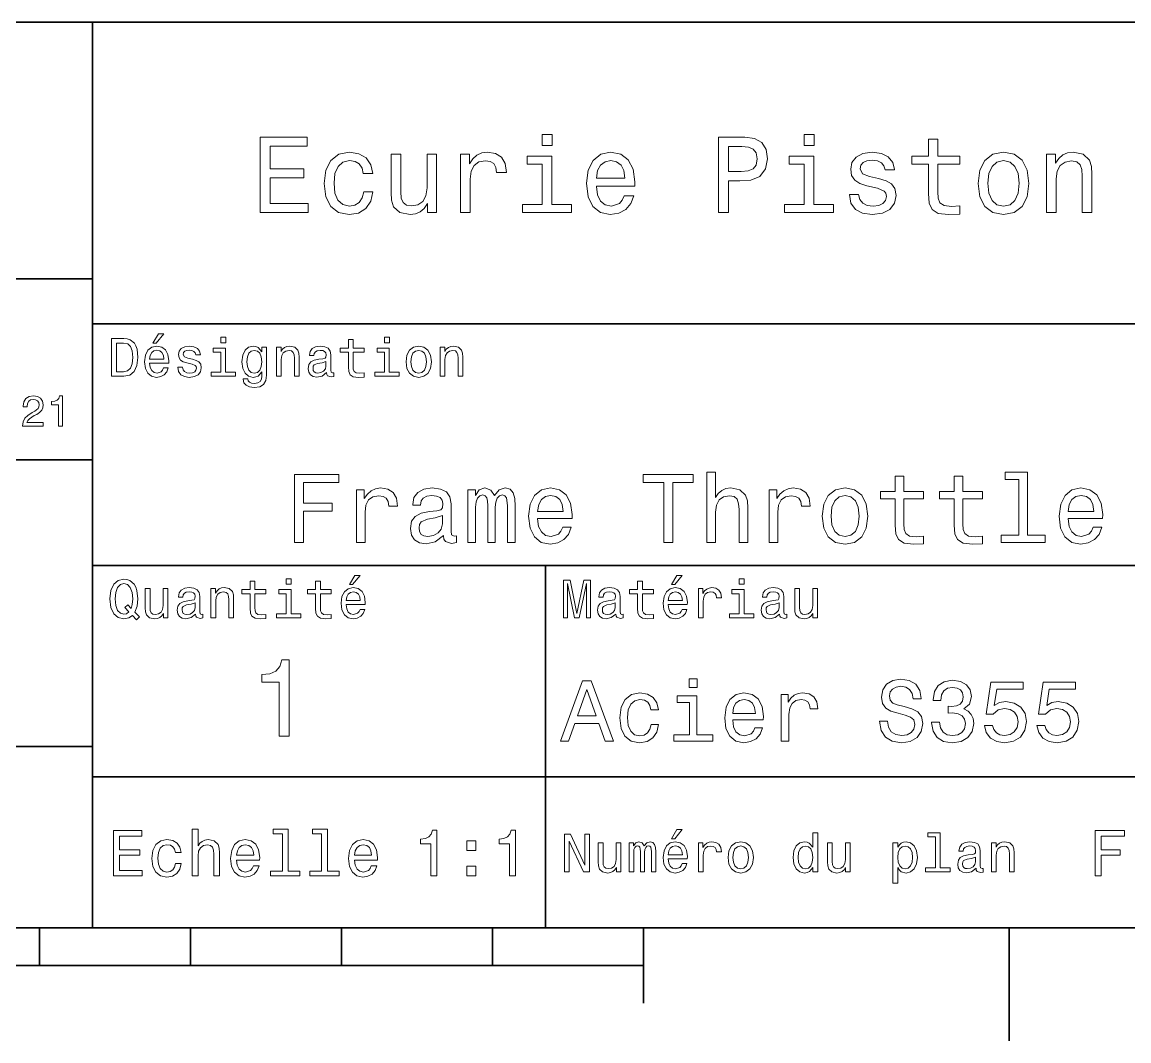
# Model space of a CAD drawing. Extents: x 0 to 297, y 0 to 210.
# Drawn here: x 157.3 to 230.6, y 2.5 to 70 of the extents above; entities that cross this region are included whole.
import ezdxf

# ---------------------------------------------------------------- set-up
doc = ezdxf.new("R2010")
doc.units = 0

msp = doc.modelspace()

# ---------------------------------------------------------------- linework, layer by layer
at = {"color": 7, "lineweight": 35}
for p, q in [((97, 70), (287, 70)), ((162, 10), (162, 70)), ((97, 53), (162, 53)), ((162, 50), (287, 50)), ((97, 41), (162, 41)), ((162, 34), (287, 34)), ((97, 22), (162, 22)), ((162, 20), (287, 20)), ((10, 10), (287, 10)), ((97, 10), (287, 10)), ((98.5, 7.5), (198.5, 7.5))]:
    msp.add_line(p, q, dxfattribs=at)
at = {"color": 7, "lineweight": 35, "ltscale": 0.35}
msp.add_line((192, 20), (192, 34), dxfattribs=at)
at = {"color": 7, "lineweight": 35, "ltscale": 0.25}
msp.add_line((192, 10), (192, 20), dxfattribs=at)
at = {"color": 7, "lineweight": 35, "ltscale": 0.0625}
for p, q in [((158.5, 10), (158.5, 7.5)), ((168.5, 10), (168.5, 7.5)), ((178.5, 10), (178.5, 7.5)), ((188.5, 10), (188.5, 7.5))]:
    msp.add_line(p, q, dxfattribs=at)
at = {"color": 7, "lineweight": 35, "ltscale": 0.125}
msp.add_line((198.5, 10), (198.5, 5), dxfattribs=at)
at = {"color": 7, "lineweight": 35, "ltscale": 0.1875}
msp.add_line((222.699997, 10), (222.699997, 2.5), dxfattribs=at)
at = {"color": 7, "lineweight": 13}
for points in [[(173.109512, 57.381123), (176.279541, 57.381123), (176.279541, 57.986309), (173.772339, 57.986309), (173.772339, 59.679394), (176.005768, 59.679394), (176.005768, 60.277374), (173.772339, 60.277374), (173.772339, 61.775936), (176.221893, 61.775936), (176.221893, 62.381123), (173.109512, 62.381123)], [(192.439484, 62.554031), (191.769455, 62.554031), (191.769455, 61.833572), (192.439484, 61.833572)], [(203.462524, 57.381123), (204.125351, 57.381123), (204.125351, 59.492073), (204.860229, 59.492073), (205.602295, 59.528095), (206.193085, 59.780258), (206.574921, 60.270172), (206.704605, 60.940201), (206.603745, 61.559795), (206.315552, 62.013687), (205.840057, 62.287464), (205.191635, 62.381123), (203.462524, 62.381123)], [(209.788177, 62.554031), (209.118149, 62.554031), (209.118149, 61.833572), (209.788177, 61.833572)], [(205.01152, 61.76873), (205.443802, 61.725502), (205.760803, 61.588615), (205.94812, 61.336452), (206.01297, 60.940201), (205.940918, 60.522331), (205.746399, 60.270172), (205.414978, 60.140488), (204.96109, 60.104465), (204.125351, 60.104465), (204.125351, 61.76873)], [(217.353027, 60.579971), (217.353027, 58.64193), (217.396255, 58.015129), (217.597992, 57.582851), (218.001434, 57.330688), (218.685883, 57.244236), (219.43515, 57.280258), (219.43515, 57.827808), (218.887604, 57.78458), (218.390488, 57.842216), (218.123917, 58.022331), (218.008652, 58.324928), (217.98703, 58.75), (217.98703, 60.579971), (219.43515, 60.579971), (219.43515, 61.120316), (217.98703, 61.120316), (217.98703, 62.251438), (217.353027, 62.251438), (217.353027, 61.120316), (216.257935, 61.120316), (216.257935, 60.579971)], [(179.932281, 59.967579), (180.559082, 59.967579), (180.429398, 60.543945), (180.119598, 60.997837), (179.636887, 61.278816), (179.010086, 61.386887), (178.318436, 61.242794), (177.792511, 60.839336), (177.46109, 60.183716), (177.345825, 59.304752), (177.453888, 58.432995), (177.778091, 57.78458), (178.289627, 57.381123), (178.988464, 57.244236), (179.608063, 57.352303), (180.090775, 57.6549), (180.42218, 58.130402), (180.566284, 58.764408), (179.96109, 58.764408), (179.853027, 58.36095), (179.651291, 58.058357), (179.363113, 57.871037), (179.010086, 57.8134), (178.570602, 57.907059), (178.253601, 58.195244), (178.059082, 58.663544), (177.994232, 59.326366), (178.059082, 59.974781), (178.260803, 60.443081), (178.585007, 60.731266), (179.010086, 60.83213), (179.38472, 60.767288), (179.66571, 60.601585), (179.853027, 60.327808)], [(184.788177, 61.25), (184.154175, 61.25), (184.154175, 59.016571), (184.082123, 58.497837), (183.873199, 58.123196), (183.548996, 57.892651), (183.123917, 57.820602), (182.785294, 57.878242), (182.569168, 58.051151), (182.446686, 58.346542), (182.417862, 58.764408), (182.417862, 61.25), (181.783859, 61.25), (181.783859, 58.706772), (181.805481, 58.195244), (181.942368, 57.770172), (182.360229, 57.381123), (183.030258, 57.244236), (183.390488, 57.294666), (183.700287, 57.424351), (183.966858, 57.647694), (184.182999, 57.971901), (184.182999, 57.381123), (184.788177, 57.381123)], [(186.380402, 57.381123), (187.014404, 57.381123), (187.014404, 59.592937), (187.079254, 60.12608), (187.273773, 60.507923), (187.590775, 60.738472), (188.015854, 60.817722), (188.332855, 60.767288), (188.570602, 60.623199), (188.714691, 60.378242), (188.765121, 60.046829), (189.406342, 60.046829), (189.319885, 60.630402), (189.082123, 61.048271), (188.685883, 61.30043), (188.145538, 61.386887), (187.778091, 61.32925), (187.46109, 61.185158), (187.180115, 60.940201), (186.956772, 60.608788), (186.956772, 61.25), (186.380402, 61.25)], [(192.417862, 57.914265), (192.417862, 61.120316), (190.789627, 61.120316), (190.789627, 60.579971), (191.783859, 60.579971), (191.783859, 57.914265), (190.48703, 57.914265), (190.48703, 57.381123), (193.729111, 57.381123), (193.729111, 57.914265)], [(195.37175, 59.131844), (197.907776, 59.131844), (197.914978, 59.427231), (197.799713, 60.255764), (197.482712, 60.875359), (196.978378, 61.25), (196.30835, 61.386887), (195.65274, 61.242794), (195.148407, 60.839336), (194.824203, 60.183716), (194.708923, 59.319164), (194.817001, 58.432995), (195.141205, 57.78458), (195.638321, 57.381123), (196.286743, 57.244236), (196.848694, 57.337894), (197.309799, 57.582851), (197.648407, 57.971901), (197.842941, 58.490631), (197.216141, 58.490631), (197.086456, 58.20245), (196.899139, 57.986309), (196.365997, 57.8134), (195.955322, 57.892651), (195.645538, 58.14481), (195.443802, 58.555473), (195.37175, 59.110229)], [(195.37175, 59.664986), (195.451004, 60.162102), (195.645538, 60.529537), (195.940918, 60.75288), (196.329971, 60.83213), (196.711807, 60.75288), (197.007202, 60.529537), (197.187317, 60.162102), (197.252167, 59.664986)], [(209.766571, 57.914265), (209.766571, 61.120316), (208.138321, 61.120316), (208.138321, 60.579971), (209.132568, 60.579971), (209.132568, 57.914265), (207.835724, 57.914265), (207.835724, 57.381123), (211.077805, 57.381123), (211.077805, 57.914265)], [(214.060516, 59.636166), (213.44812, 59.780258), (212.994232, 59.945965), (212.842941, 60.28458), (212.886169, 60.522331), (213.03746, 60.695244), (213.282425, 60.803314), (213.635437, 60.846542), (213.97406, 60.803314), (214.240631, 60.67363), (214.413544, 60.479107), (214.485596, 60.219738), (215.105194, 60.219738), (215.105194, 60.23415), (214.997116, 60.70245), (214.701721, 61.069885), (214.240631, 61.30043), (213.635437, 61.386887), (213.023056, 61.30043), (212.57637, 61.062679), (212.29538, 60.709652), (212.208939, 60.262966), (212.273773, 59.830688), (212.475494, 59.528095), (212.806915, 59.311958), (213.289627, 59.16066), (213.995682, 58.987751), (214.427948, 58.807636), (214.543228, 58.663544), (214.586456, 58.447407), (214.521606, 58.180836), (214.348694, 57.979107), (214.067719, 57.849422), (213.693085, 57.806194), (213.296829, 57.849422), (213.008636, 58.000721), (212.814117, 58.245674), (212.734863, 58.584293), (212.122482, 58.584293), (212.223343, 58.007923), (212.518738, 57.590057), (212.98703, 57.337894), (213.635437, 57.244236), (214.312683, 57.337894), (214.809799, 57.590057), (215.112396, 57.993515), (215.220459, 58.519451), (215.141205, 58.973343), (214.917862, 59.283138), (214.55043, 59.484871)], [(220.65274, 59.311958), (220.768005, 58.432995), (221.099426, 57.78458), (221.625366, 57.381123), (222.331421, 57.244236), (223.030258, 57.381123), (223.556198, 57.777374), (223.887604, 58.425793), (224.010086, 59.311958), (223.887604, 60.190922), (223.556198, 60.846542), (223.030258, 61.242794), (222.331421, 61.386887), (221.625366, 61.242794), (221.099426, 60.839336), (220.768005, 60.190922)], [(225.177246, 57.381123), (225.811249, 57.381123), (225.811249, 59.614552), (225.876083, 60.12608), (226.085022, 60.500717), (226.409225, 60.731266), (226.841507, 60.817722), (227.187317, 60.745674), (227.403458, 60.551151), (227.511536, 60.226944), (227.547546, 59.794666), (227.547546, 57.381123), (228.181564, 57.381123), (228.181564, 59.924351), (228.15274, 60.435879), (228.023056, 60.86095), (227.597992, 61.25), (226.935165, 61.386887), (226.567719, 61.336452), (226.257935, 61.199566), (225.991364, 60.969017), (225.782425, 60.659222), (225.782425, 61.25), (225.177246, 61.25)], [(221.301147, 59.319164), (221.365997, 59.967579), (221.567719, 60.435879), (221.891937, 60.72406), (222.331421, 60.824928), (222.763687, 60.72406), (223.087891, 60.443081), (223.289627, 59.967579), (223.361679, 59.319164), (223.289627, 58.663544), (223.087891, 58.188038), (222.763687, 57.899853), (222.331421, 57.806194), (221.891937, 57.899853), (221.567719, 58.188038), (221.365997, 58.663544)], [(166.004318, 48.728386), (166.216858, 48.728386), (166.717575, 49.340778), (166.364548, 49.340778)], [(170.824203, 49.117435), (170.489197, 49.117435), (170.489197, 48.757202), (170.824203, 48.757202)], [(181.667145, 49.117435), (181.332138, 49.117435), (181.332138, 48.757202), (181.667145, 48.757202)], [(164.080688, 49.030979), (163.248566, 49.030979), (163.248566, 46.530979), (164.080688, 46.530979), (164.473343, 46.610229), (164.765137, 46.851585), (164.945251, 47.244236), (165.010086, 47.780979), (164.952454, 48.328529), (164.880402, 48.544666), (164.779541, 48.717579), (164.487747, 48.951729), (164.296829, 49.009365)], [(164.055481, 48.731987), (164.329254, 48.677952), (164.516571, 48.512245), (164.628235, 48.216858), (164.664261, 47.780979), (164.624634, 47.359509), (164.51297, 47.064121), (164.322052, 46.887608), (164.055481, 46.829971), (163.583572, 46.829971), (163.583572, 48.731987)], [(165.784576, 47.406338), (167.052597, 47.406338), (167.056198, 47.554035), (166.998566, 47.9683), (166.840057, 48.278099), (166.587891, 48.465416), (166.252884, 48.533859), (165.925079, 48.461815), (165.672913, 48.260086), (165.510803, 47.932278), (165.453171, 47.5), (165.507202, 47.056915), (165.669312, 46.732708), (165.917862, 46.530979), (166.242081, 46.462536), (166.523056, 46.509365), (166.753601, 46.631844), (166.922913, 46.826366), (167.020172, 47.085735), (166.706772, 47.085735), (166.641937, 46.941643), (166.548264, 46.833572), (166.281708, 46.747116), (166.07637, 46.786743), (165.921463, 46.912823), (165.820602, 47.118156), (165.784576, 47.395531)], [(168.623199, 47.658501), (168.317001, 47.730545), (168.090057, 47.8134), (168.014404, 47.982708), (168.036026, 48.101585), (168.111664, 48.188038), (168.234146, 48.242073), (168.41066, 48.263687), (168.579971, 48.242073), (168.713257, 48.177231), (168.799713, 48.079971), (168.835739, 47.950287), (169.145538, 47.950287), (169.145538, 47.957493), (169.091492, 48.191643), (168.943802, 48.375359), (168.713257, 48.490635), (168.41066, 48.533859), (168.104462, 48.490635), (167.881119, 48.371758), (167.740631, 48.195244), (167.697403, 47.971901), (167.729828, 47.755764), (167.830688, 47.604465), (167.996399, 47.496399), (168.237747, 47.42075), (168.590775, 47.334293), (168.806915, 47.244236), (168.864548, 47.172188), (168.886169, 47.064121), (168.853745, 46.930836), (168.767288, 46.829971), (168.626801, 46.765129), (168.439484, 46.743515), (168.241348, 46.765129), (168.09726, 46.840778), (168, 46.963257), (167.960373, 47.132565), (167.654175, 47.132565), (167.704605, 46.844379), (167.85231, 46.635445), (168.086456, 46.509365), (168.41066, 46.462536), (168.749283, 46.509365), (168.997833, 46.635445), (169.149139, 46.837173), (169.203171, 47.100143), (169.163544, 47.327087), (169.05188, 47.481987), (168.868149, 47.582851)], [(170.8134, 46.79755), (170.8134, 48.400574), (169.999283, 48.400574), (169.999283, 48.130402), (170.496399, 48.130402), (170.496399, 46.79755), (169.847977, 46.79755), (169.847977, 46.530979), (171.469025, 46.530979), (171.469025, 46.79755)], [(173.518738, 46.617435), (173.518738, 48.465416), (173.216141, 48.465416), (173.216141, 48.152016), (172.967575, 48.4366), (172.816284, 48.508644), (172.646973, 48.533859), (172.340775, 48.461815), (172.103027, 48.260086), (171.94812, 47.935879), (171.894089, 47.5), (171.94812, 47.060516), (172.103027, 46.736309), (172.340775, 46.530979), (172.646973, 46.462536), (172.819885, 46.487751), (172.963974, 46.552593), (173.216141, 46.826366), (173.216141, 46.552593), (173.187317, 46.336456), (173.108063, 46.181557), (172.956772, 46.091499), (172.729828, 46.059078), (172.531708, 46.080692), (172.391205, 46.134727), (172.30835, 46.228386), (172.283142, 46.354465), (171.976944, 46.354465), (171.976944, 46.340057), (172.023773, 46.109509), (172.167862, 45.9366), (172.398407, 45.824928), (172.711823, 45.785301), (173.086456, 45.839336), (173.335022, 45.990635), (173.47551, 46.253601)], [(174.181549, 46.530979), (174.498566, 46.530979), (174.498566, 47.647694), (174.530975, 47.903458), (174.635452, 48.090778), (174.797546, 48.206051), (175.013687, 48.249279), (175.1866, 48.213257), (175.294662, 48.115993), (175.348709, 47.953888), (175.366714, 47.737751), (175.366714, 46.530979), (175.683716, 46.530979), (175.683716, 47.802593), (175.669312, 48.058357), (175.604462, 48.270893), (175.391937, 48.465416), (175.060516, 48.533859), (174.876801, 48.508644), (174.721909, 48.440201), (174.588623, 48.324928), (174.484146, 48.170029), (174.484146, 48.465416), (174.181549, 48.465416)], [(177.499283, 46.783142), (177.499283, 46.772335), (177.517288, 46.649857), (177.57132, 46.5634), (177.798264, 46.494957), (177.974777, 46.523773), (177.974777, 46.76873), (177.899139, 46.757923), (177.798264, 46.804756), (177.780258, 46.948845), (177.780258, 47.950287), (177.73703, 48.206051), (177.610947, 48.386166), (177.391205, 48.494236), (177.081406, 48.533859), (176.778824, 48.490635), (176.555481, 48.368156), (176.414978, 48.177231), (176.368149, 47.925072), (176.368149, 47.903458), (176.65274, 47.903458), (176.677948, 48.054756), (176.757202, 48.162823), (176.886887, 48.227665), (177.070602, 48.25288), (177.247116, 48.234871), (177.373199, 48.180836), (177.448853, 48.087173), (177.47406, 47.957493), (177.459656, 47.806194), (177.402023, 47.730545), (177.257919, 47.694523), (176.987747, 47.665707), (176.677948, 47.600864), (176.458206, 47.485592), (176.328537, 47.305473), (176.28891, 47.038906), (176.324921, 46.801151), (176.4366, 46.624638), (176.616714, 46.512966), (176.86528, 46.473343), (177.200287, 46.548992)], [(178.943802, 48.130402), (178.943802, 47.161381), (178.965424, 46.84798), (179.066284, 46.631844), (179.268005, 46.505764), (179.610229, 46.462536), (179.984863, 46.480545), (179.984863, 46.754322), (179.71109, 46.732708), (179.46254, 46.761528), (179.329254, 46.851585), (179.271606, 47.00288), (179.260803, 47.215416), (179.260803, 48.130402), (179.984863, 48.130402), (179.984863, 48.400574), (179.260803, 48.400574), (179.260803, 48.966137), (178.943802, 48.966137), (178.943802, 48.400574), (178.396255, 48.400574), (178.396255, 48.130402)], [(181.656342, 46.79755), (181.656342, 48.400574), (180.842224, 48.400574), (180.842224, 48.130402), (181.33934, 48.130402), (181.33934, 46.79755), (180.690918, 46.79755), (180.690918, 46.530979), (182.311966, 46.530979), (182.311966, 46.79755)], [(182.762253, 47.496399), (182.819885, 47.056915), (182.985596, 46.732708), (183.248566, 46.530979), (183.601593, 46.462536), (183.951004, 46.530979), (184.213974, 46.729107), (184.379684, 47.053314), (184.440918, 47.496399), (184.379684, 47.935879), (184.213974, 48.263687), (183.951004, 48.461815), (183.601593, 48.533859), (183.248566, 48.461815), (182.985596, 48.260086), (182.819885, 47.935879)], [(185.024506, 46.530979), (185.341492, 46.530979), (185.341492, 47.647694), (185.373917, 47.903458), (185.478394, 48.090778), (185.640488, 48.206051), (185.856628, 48.249279), (186.029541, 48.213257), (186.137604, 48.115993), (186.19165, 47.953888), (186.209656, 47.737751), (186.209656, 46.530979), (186.526657, 46.530979), (186.526657, 47.802593), (186.512253, 48.058357), (186.447403, 48.270893), (186.234879, 48.465416), (185.903458, 48.533859), (185.719742, 48.508644), (185.56485, 48.440201), (185.431564, 48.324928), (185.327087, 48.170029), (185.327087, 48.465416), (185.024506, 48.465416)], [(165.784576, 47.672909), (165.824203, 47.921471), (165.921463, 48.105186), (166.069168, 48.216858), (166.263687, 48.256485), (166.454605, 48.216858), (166.60231, 48.105186), (166.692368, 47.921471), (166.724777, 47.672909)], [(172.221909, 47.5), (172.254318, 47.820606), (172.351593, 48.058357), (172.502884, 48.198845), (172.704605, 48.249279), (172.917145, 48.198845), (173.075653, 48.058357), (173.172913, 47.820606), (173.208939, 47.5), (173.172913, 47.172188), (173.075653, 46.938038), (172.917145, 46.793949), (172.704605, 46.747116), (172.502884, 46.793949), (172.351593, 46.938038), (172.254318, 47.175793)], [(183.086456, 47.5), (183.118881, 47.824207), (183.219742, 48.058357), (183.381851, 48.20245), (183.601593, 48.25288), (183.817719, 48.20245), (183.979828, 48.061958), (184.080688, 47.824207), (184.116714, 47.5), (184.080688, 47.172188), (183.979828, 46.934437), (183.817719, 46.790344), (183.601593, 46.743515), (183.381851, 46.790344), (183.219742, 46.934437), (183.118881, 47.172188)], [(177.463257, 47.208214), (177.420029, 47.020893), (177.304749, 46.876801), (177.131851, 46.783142), (176.919312, 46.750721), (176.782425, 46.76873), (176.68515, 46.826366), (176.623917, 46.927231), (176.605911, 47.067722), (176.620316, 47.193802), (176.677948, 47.283859), (176.908508, 47.384727), (177.200287, 47.427952), (177.463257, 47.514408)], [(157.368881, 43.224785), (158.743515, 43.224785), (158.743515, 43.472622), (157.657059, 43.472622), (157.71759, 43.60807), (157.821335, 43.720463), (158.14122, 43.925072), (158.311249, 44.011528), (158.50145, 44.135448), (158.636887, 44.279541), (158.714706, 44.44957), (158.743515, 44.642651), (158.694534, 44.884727), (158.559082, 45.074928), (158.351593, 45.195965), (158.083572, 45.239193), (157.806915, 45.190201), (157.596542, 45.054756), (157.461105, 44.838619), (157.414993, 44.553314), (157.414993, 44.51297), (157.677231, 44.51297), (157.677231, 44.536022), (157.703171, 44.731991), (157.780991, 44.876083), (157.904907, 44.9683), (158.069168, 45), (158.236313, 44.971184), (158.360229, 44.899136), (158.440918, 44.786743), (158.469742, 44.645535), (158.44957, 44.51297), (158.394821, 44.400578), (158.302597, 44.302593), (158.175797, 44.216141), (158.005768, 44.12392), (157.723343, 43.945248), (157.524506, 43.755043), (157.406342, 43.524498), (157.368881, 43.233429)], [(159.755051, 43.224785), (160.017288, 43.224785), (160.017288, 45.239193), (159.821335, 45.239193), (159.769455, 45.0634), (159.66571, 44.945248), (159.507202, 44.876083), (159.288193, 44.853027), (159.288193, 44.648415), (159.755051, 44.648415)], [(175.377533, 35.530258), (175.98056, 35.530258), (175.98056, 37.598701), (177.873932, 37.598701), (177.873932, 38.136887), (175.98056, 38.136887), (175.98056, 39.485588), (178.308365, 39.485588), (178.308365, 40.030258), (175.377533, 40.030258)], [(199.829254, 35.530258), (200.425797, 35.530258), (200.425797, 39.485588), (201.787476, 39.485588), (201.787476, 40.030258), (198.461105, 40.030258), (198.461105, 39.485588), (199.829254, 39.485588)], [(202.688766, 35.530258), (203.259369, 35.530258), (203.259369, 37.540344), (203.317734, 38.000721), (203.505768, 38.337894), (203.797562, 38.545387), (204.186615, 38.623199), (204.497849, 38.558357), (204.692368, 38.383286), (204.789627, 38.091499), (204.822052, 37.70245), (204.822052, 35.530258), (205.392654, 35.530258), (205.392654, 37.819164), (205.36673, 38.279537), (205.25, 38.662102), (204.867447, 39.012245), (204.270905, 39.135445), (203.946686, 39.090057), (203.667877, 38.966858), (203.434448, 38.772331), (203.259369, 38.506485), (203.259369, 40.185879), (202.688766, 40.185879)], [(215.164276, 38.409222), (215.164276, 36.664986), (215.203171, 36.100864), (215.384735, 35.711815), (215.747849, 35.484871), (216.363831, 35.407059), (217.038193, 35.43948), (217.038193, 35.932274), (216.545395, 35.893372), (216.097992, 35.945244), (215.858078, 36.107349), (215.754333, 36.379681), (215.734879, 36.762245), (215.734879, 38.409222), (217.038193, 38.409222), (217.038193, 38.895531), (215.734879, 38.895531), (215.734879, 39.913544), (215.164276, 39.913544), (215.164276, 38.895531), (214.17868, 38.895531), (214.17868, 38.409222)], [(219.067734, 38.409222), (219.067734, 36.664986), (219.106628, 36.100864), (219.288193, 35.711815), (219.651306, 35.484871), (220.267303, 35.407059), (220.94165, 35.43948), (220.94165, 35.932274), (220.448853, 35.893372), (220.00145, 35.945244), (219.761536, 36.107349), (219.657791, 36.379681), (219.638336, 36.762245), (219.638336, 38.409222), (220.94165, 38.409222), (220.94165, 38.895531), (219.638336, 38.895531), (219.638336, 39.913544), (219.067734, 39.913544), (219.067734, 38.895531), (218.082138, 38.895531), (218.082138, 38.409222)], [(223.34079, 39.706051), (223.34079, 36.010086), (222.167145, 36.010086), (222.167145, 35.530258), (225.078537, 35.530258), (225.078537, 36.010086), (223.911392, 36.010086), (223.911392, 40.185879), (222.445969, 40.185879), (222.445969, 39.706051)], [(179.481995, 35.530258), (180.052597, 35.530258), (180.052597, 37.520893), (180.110962, 38.000721), (180.286026, 38.344379), (180.571335, 38.551872), (180.953903, 38.623199), (181.239197, 38.577808), (181.453171, 38.448124), (181.582855, 38.227665), (181.62825, 37.929394), (182.205338, 37.929394), (182.127533, 38.454609), (181.913559, 38.830692), (181.556931, 39.057636), (181.070618, 39.135445), (180.739914, 39.083572), (180.45462, 38.953888), (180.201736, 38.733429), (180.000732, 38.435158), (180.000732, 39.012245), (179.481995, 39.012245)], [(185.239929, 35.98415), (185.239929, 35.964695), (185.272339, 35.744236), (185.369598, 35.588615), (185.778107, 35.465416), (186.095825, 35.517288), (186.095825, 35.958214), (185.959656, 35.938759), (185.778107, 36.023052), (185.745682, 36.282421), (185.745682, 38.085014), (185.667877, 38.545387), (185.440933, 38.869595), (185.045395, 39.064121), (184.487762, 39.135445), (183.943085, 39.057636), (183.541077, 38.837173), (183.288193, 38.493515), (183.203903, 38.039623), (183.203903, 38.000721), (183.716141, 38.000721), (183.761536, 38.273052), (183.90419, 38.467579), (184.137619, 38.584293), (184.468307, 38.629681), (184.786026, 38.59726), (185.01297, 38.5), (185.149139, 38.331409), (185.194534, 38.09798), (185.168594, 37.825645), (185.06485, 37.68948), (184.805481, 37.624638), (184.319168, 37.572765), (183.761536, 37.456051), (183.365997, 37.248558), (183.132568, 36.924351), (183.061249, 36.444523), (183.126083, 36.016571), (183.327103, 35.698845), (183.651306, 35.497837), (184.098709, 35.426514), (184.701736, 35.562679)], [(186.847992, 35.530258), (187.373199, 35.530258), (187.373199, 37.858067), (187.405624, 38.208214), (187.502884, 38.461094), (187.652023, 38.610229), (187.846542, 38.668587), (188.002167, 38.616714), (188.105911, 38.48703), (188.157791, 38.266571), (188.177246, 37.974781), (188.177246, 35.530258), (188.670044, 35.530258), (188.670044, 37.858067), (188.702454, 38.201729), (188.799713, 38.454609), (188.955338, 38.610229), (189.149857, 38.668587), (189.305481, 38.616714), (189.409225, 38.48703), (189.474075, 37.974781), (189.474075, 35.530258), (189.999283, 35.530258), (189.999283, 37.935879), (189.966873, 38.435158), (189.863113, 38.817722), (189.655624, 39.051151), (189.318451, 39.135445), (188.922913, 39.005764), (188.618164, 38.629681), (188.37825, 38.999279), (187.976227, 39.135445), (187.606628, 39.005764), (187.35376, 38.642651), (187.35376, 39.012245), (186.847992, 39.012245)], [(191.477676, 37.105907), (193.760101, 37.105907), (193.766571, 37.371758), (193.662827, 38.117435), (193.377533, 38.675072), (192.923645, 39.012245), (192.320618, 39.135445), (191.73056, 39.005764), (191.276672, 38.642651), (190.984879, 38.052593), (190.881134, 37.274494), (190.978394, 36.476944), (191.270187, 35.893372), (191.71759, 35.530258), (192.301163, 35.407059), (192.806931, 35.491352), (193.221909, 35.711815), (193.526672, 36.061958), (193.701736, 36.528816), (193.137619, 36.528816), (193.020905, 36.269451), (192.85231, 36.074928), (192.372482, 35.919308), (192.002884, 35.990631), (191.724075, 36.217579), (191.542511, 36.587173), (191.477676, 37.086452)], [(206.806198, 35.530258), (207.376801, 35.530258), (207.376801, 37.520893), (207.435165, 38.000721), (207.610229, 38.344379), (207.895538, 38.551872), (208.278107, 38.623199), (208.563416, 38.577808), (208.77739, 38.448124), (208.907074, 38.227665), (208.952454, 37.929394), (209.529541, 37.929394), (209.451736, 38.454609), (209.237762, 38.830692), (208.881134, 39.057636), (208.394821, 39.135445), (208.064133, 39.083572), (207.778824, 38.953888), (207.52594, 38.733429), (207.324936, 38.435158), (207.324936, 39.012245), (206.806198, 39.012245)], [(210.327087, 37.268009), (210.430847, 36.476944), (210.729111, 35.893372), (211.202454, 35.530258), (211.837906, 35.407059), (212.466858, 35.530258), (212.940216, 35.886887), (213.23848, 36.470459), (213.348709, 37.268009), (213.23848, 38.059078), (212.940216, 38.649136), (212.466858, 39.005764), (211.837906, 39.135445), (211.202454, 39.005764), (210.729111, 38.642651), (210.430847, 38.059078)], [(226.608795, 37.105907), (228.891205, 37.105907), (228.897705, 37.371758), (228.793945, 38.117435), (228.508652, 38.675072), (228.054764, 39.012245), (227.451736, 39.135445), (226.861679, 39.005764), (226.407776, 38.642651), (226.115997, 38.052593), (226.012253, 37.274494), (226.109512, 36.476944), (226.401306, 35.893372), (226.848709, 35.530258), (227.432281, 35.407059), (227.938049, 35.491352), (228.353027, 35.711815), (228.657776, 36.061958), (228.832855, 36.528816), (228.268738, 36.528816), (228.152023, 36.269451), (227.983429, 36.074928), (227.503601, 35.919308), (227.134003, 35.990631), (226.855194, 36.217579), (226.67363, 36.587173), (226.608795, 37.086452)], [(191.477676, 37.585735), (191.548996, 38.033138), (191.724075, 38.363831), (191.989929, 38.564842), (192.340057, 38.636166), (192.683731, 38.564842), (192.94957, 38.363831), (193.111679, 38.033138), (193.170044, 37.585735)], [(210.910675, 37.274494), (210.969025, 37.858067), (211.150574, 38.279537), (211.442368, 38.538902), (211.837906, 38.629681), (212.226959, 38.538902), (212.518738, 38.286022), (212.700287, 37.858067), (212.765137, 37.274494), (212.700287, 36.684437), (212.518738, 36.256481), (212.226959, 35.997116), (211.837906, 35.912823), (211.442368, 35.997116), (211.150574, 36.256481), (210.969025, 36.684437)], [(226.608795, 37.585735), (226.680115, 38.033138), (226.855194, 38.363831), (227.121033, 38.564842), (227.471191, 38.636166), (227.81485, 38.564842), (228.080688, 38.363831), (228.242798, 38.033138), (228.301147, 37.585735)], [(185.175079, 36.749279), (185.097275, 36.412102), (184.889771, 36.152737), (184.578537, 35.98415), (184.195969, 35.925793), (183.94957, 35.958214), (183.774506, 36.061958), (183.664276, 36.243515), (183.631851, 36.496395), (183.657791, 36.723343), (183.761536, 36.885445), (184.176514, 37.067001), (184.701736, 37.14481), (185.175079, 37.30043)], [(164.642654, 30.685879), (164.916428, 30.401297), (165.107346, 30.592218), (164.811966, 30.894812), (164.963257, 31.305475), (165.010086, 31.780979), (164.941635, 32.339336), (164.862396, 32.56628), (164.757919, 32.753601), (164.46254, 33.009365), (164.282425, 33.074207), (164.08429, 33.099422), (163.702454, 33.009365), (163.41066, 32.757202), (163.223343, 32.342937), (163.158508, 31.780979), (163.223343, 31.219019), (163.407059, 30.804754), (163.698853, 30.54899), (164.08429, 30.462536), (164.39769, 30.520172)], [(175.161377, 33.117435), (174.82637, 33.117435), (174.82637, 32.757202), (175.161377, 32.757202)], [(179.015854, 32.728386), (179.228394, 32.728386), (179.729111, 33.340778), (179.376083, 33.340778)], [(193.183716, 30.530979), (193.46109, 30.530979), (193.46109, 32.80043), (193.929398, 30.530979), (194.239197, 30.530979), (194.703888, 32.80043), (194.703888, 30.530979), (194.984863, 30.530979), (194.984863, 33.030979), (194.545395, 33.030979), (194.08429, 30.826368), (193.626801, 33.030979), (193.183716, 33.030979)], [(200.341492, 32.728386), (200.554031, 32.728386), (201.054749, 33.340778), (200.701736, 33.340778)], [(205.161377, 33.117435), (204.82637, 33.117435), (204.82637, 32.757202), (205.161377, 32.757202)], [(164.41571, 30.916426), (164.260803, 30.801151), (164.08429, 30.765129), (163.850143, 30.829971), (163.666428, 31.024494), (163.543945, 31.341497), (163.504318, 31.780979), (163.543945, 32.216858), (163.662827, 32.537464), (163.846542, 32.731987), (164.08429, 32.80043), (164.318451, 32.731987), (164.502167, 32.533859), (164.621033, 32.213257), (164.664261, 31.780979), (164.631851, 31.40634), (164.5634, 31.150576), (164.329254, 31.395533), (164.13472, 31.211815)], [(166.998566, 32.465416), (166.681549, 32.465416), (166.681549, 31.348703), (166.645538, 31.089336), (166.541061, 30.902016), (166.378967, 30.786743), (166.166428, 30.750719), (165.997116, 30.779539), (165.889053, 30.865993), (165.827805, 31.013687), (165.8134, 31.222622), (165.8134, 32.465416), (165.496399, 32.465416), (165.496399, 31.193804), (165.507202, 30.93804), (165.575653, 30.725504), (165.784576, 30.530979), (166.119598, 30.462536), (166.299713, 30.487751), (166.454605, 30.552593), (166.587891, 30.664265), (166.695969, 30.826368), (166.695969, 30.530979), (166.998566, 30.530979)], [(168.824921, 30.78314), (168.824921, 30.772333), (168.842941, 30.649855), (168.896973, 30.5634), (169.123917, 30.494957), (169.30043, 30.523775), (169.30043, 30.768732), (169.224777, 30.757925), (169.123917, 30.804754), (169.105911, 30.948847), (169.105911, 31.950287), (169.062683, 32.206051), (168.9366, 32.386166), (168.716858, 32.494236), (168.407059, 32.533859), (168.104462, 32.490635), (167.881119, 32.368156), (167.740631, 32.177231), (167.693802, 31.925072), (167.693802, 31.903458), (167.978394, 31.903458), (168.003601, 32.054756), (168.082855, 32.162823), (168.21254, 32.227665), (168.396255, 32.25288), (168.572769, 32.234871), (168.698853, 32.180836), (168.77449, 32.087173), (168.799713, 31.957493), (168.785309, 31.806194), (168.727661, 31.730547), (168.583572, 31.694523), (168.3134, 31.665705), (168.003601, 31.600864), (167.783859, 31.48559), (167.654175, 31.305475), (167.614548, 31.038904), (167.650574, 30.801151), (167.762253, 30.62464), (167.942368, 30.512968), (168.190918, 30.473343), (168.52594, 30.54899)], [(169.844376, 30.530979), (170.161377, 30.530979), (170.161377, 31.647694), (170.193802, 31.903458), (170.298279, 32.090778), (170.460373, 32.206051), (170.676514, 32.249279), (170.849426, 32.213257), (170.957489, 32.115993), (171.011536, 31.95389), (171.029541, 31.737751), (171.029541, 30.530979), (171.346542, 30.530979), (171.346542, 31.802593), (171.332138, 32.058357), (171.267288, 32.270893), (171.054749, 32.465416), (170.723343, 32.533859), (170.539627, 32.508644), (170.38472, 32.440201), (170.251434, 32.324928), (170.146973, 32.170029), (170.146973, 32.465416), (169.844376, 32.465416)], [(172.438034, 32.130402), (172.438034, 31.161383), (172.459656, 30.847982), (172.560516, 30.631844), (172.762253, 30.505762), (173.104462, 30.462536), (173.479111, 30.480547), (173.479111, 30.754322), (173.205338, 30.732708), (172.956772, 30.761526), (172.823486, 30.851583), (172.765854, 31.002882), (172.755035, 31.215418), (172.755035, 32.130402), (173.479111, 32.130402), (173.479111, 32.400574), (172.755035, 32.400574), (172.755035, 32.966137), (172.438034, 32.966137), (172.438034, 32.400574), (171.890488, 32.400574), (171.890488, 32.130402)], [(175.150574, 30.79755), (175.150574, 32.400574), (174.336456, 32.400574), (174.336456, 32.130402), (174.833572, 32.130402), (174.833572, 30.79755), (174.185165, 30.79755), (174.185165, 30.530979), (175.806198, 30.530979), (175.806198, 30.79755)], [(176.775223, 32.130402), (176.775223, 31.161383), (176.796829, 30.847982), (176.89769, 30.631844), (177.099426, 30.505762), (177.44165, 30.462536), (177.816284, 30.480547), (177.816284, 30.754322), (177.542511, 30.732708), (177.293945, 30.761526), (177.16066, 30.851583), (177.103027, 31.002882), (177.092224, 31.215418), (177.092224, 32.130402), (177.816284, 32.130402), (177.816284, 32.400574), (177.092224, 32.400574), (177.092224, 32.966137), (176.775223, 32.966137), (176.775223, 32.400574), (176.227661, 32.400574), (176.227661, 32.130402)], [(178.796112, 31.40634), (180.064117, 31.40634), (180.067719, 31.554033), (180.010086, 31.9683), (179.851593, 32.278099), (179.599426, 32.465416), (179.264404, 32.533859), (178.9366, 32.461815), (178.684433, 32.260086), (178.522339, 31.932276), (178.464691, 31.5), (178.518738, 31.056915), (178.680832, 30.732708), (178.929398, 30.530979), (179.253601, 30.462536), (179.534576, 30.509365), (179.765137, 30.631844), (179.934433, 30.826368), (180.031708, 31.085733), (179.718292, 31.085733), (179.653458, 30.941643), (179.559799, 30.833572), (179.293228, 30.747118), (179.087891, 30.786743), (178.932999, 30.912823), (178.832138, 31.118155), (178.796112, 31.395533)], [(178.796112, 31.672911), (178.835739, 31.921469), (178.932999, 32.105186), (179.080688, 32.216858), (179.275208, 32.256485), (179.466141, 32.216858), (179.613831, 32.105186), (179.703888, 31.921469), (179.736313, 31.672911)], [(196.656342, 30.78314), (196.656342, 30.772333), (196.674347, 30.649855), (196.728394, 30.5634), (196.955338, 30.494957), (197.131851, 30.523775), (197.131851, 30.768732), (197.056198, 30.757925), (196.955338, 30.804754), (196.937317, 30.948847), (196.937317, 31.950287), (196.894089, 32.206051), (196.768005, 32.386166), (196.548264, 32.494236), (196.23848, 32.533859), (195.935883, 32.490635), (195.71254, 32.368156), (195.572052, 32.177231), (195.525223, 31.925072), (195.525223, 31.903458), (195.809799, 31.903458), (195.835022, 32.054756), (195.914261, 32.162823), (196.043945, 32.227665), (196.227661, 32.25288), (196.404175, 32.234871), (196.530258, 32.180836), (196.605911, 32.087173), (196.631119, 31.957493), (196.616714, 31.806194), (196.559082, 31.730547), (196.414978, 31.694523), (196.144806, 31.665705), (195.835022, 31.600864), (195.61528, 31.48559), (195.485596, 31.305475), (195.445969, 31.038904), (195.481995, 30.801151), (195.593658, 30.62464), (195.773773, 30.512968), (196.022339, 30.473343), (196.357346, 30.54899)], [(198.100861, 32.130402), (198.100861, 31.161383), (198.122482, 30.847982), (198.223343, 30.631844), (198.425079, 30.505762), (198.767288, 30.462536), (199.141937, 30.480547), (199.141937, 30.754322), (198.868149, 30.732708), (198.619598, 30.761526), (198.486313, 30.851583), (198.42868, 31.002882), (198.417862, 31.215418), (198.417862, 32.130402), (199.141937, 32.130402), (199.141937, 32.400574), (198.417862, 32.400574), (198.417862, 32.966137), (198.100861, 32.966137), (198.100861, 32.400574), (197.553314, 32.400574), (197.553314, 32.130402)], [(200.121765, 31.40634), (201.389771, 31.40634), (201.393372, 31.554033), (201.335739, 31.9683), (201.177231, 32.278099), (200.925079, 32.465416), (200.590057, 32.533859), (200.262253, 32.461815), (200.010086, 32.260086), (199.847977, 31.932276), (199.790344, 31.5), (199.844376, 31.056915), (200.006485, 30.732708), (200.255051, 30.530979), (200.579254, 30.462536), (200.860229, 30.509365), (201.090775, 30.631844), (201.260086, 30.826368), (201.357346, 31.085733), (201.043945, 31.085733), (200.979111, 30.941643), (200.885452, 30.833572), (200.618881, 30.747118), (200.413544, 30.786743), (200.258652, 30.912823), (200.157776, 31.118155), (200.121765, 31.395533)], [(200.121765, 31.672911), (200.161377, 31.921469), (200.258652, 32.105186), (200.406342, 32.216858), (200.600861, 32.256485), (200.791794, 32.216858), (200.939484, 32.105186), (201.029541, 31.921469), (201.061966, 31.672911)], [(202.131851, 30.530979), (202.448853, 30.530979), (202.448853, 31.636887), (202.481262, 31.903458), (202.578537, 32.094379), (202.73703, 32.209652), (202.94957, 32.249279), (203.108063, 32.224064), (203.226944, 32.152016), (203.298996, 32.029537), (203.324203, 31.863832), (203.644806, 31.863832), (203.601593, 32.155621), (203.482712, 32.364552), (203.284576, 32.490635), (203.014404, 32.533859), (202.830688, 32.505043), (202.672195, 32.432995), (202.531708, 32.310516), (202.420029, 32.144814), (202.420029, 32.465416), (202.131851, 32.465416)], [(205.150574, 30.79755), (205.150574, 32.400574), (204.336456, 32.400574), (204.336456, 32.130402), (204.833572, 32.130402), (204.833572, 30.79755), (204.185165, 30.79755), (204.185165, 30.530979), (205.806198, 30.530979), (205.806198, 30.79755)], [(207.499283, 30.78314), (207.499283, 30.772333), (207.517288, 30.649855), (207.57132, 30.5634), (207.798264, 30.494957), (207.974777, 30.523775), (207.974777, 30.768732), (207.899139, 30.757925), (207.798264, 30.804754), (207.780258, 30.948847), (207.780258, 31.950287), (207.73703, 32.206051), (207.610947, 32.386166), (207.391205, 32.494236), (207.081406, 32.533859), (206.778824, 32.490635), (206.555481, 32.368156), (206.414978, 32.177231), (206.368149, 31.925072), (206.368149, 31.903458), (206.65274, 31.903458), (206.677948, 32.054756), (206.757202, 32.162823), (206.886887, 32.227665), (207.070602, 32.25288), (207.247116, 32.234871), (207.373199, 32.180836), (207.448853, 32.087173), (207.47406, 31.957493), (207.459656, 31.806194), (207.402023, 31.730547), (207.257919, 31.694523), (206.987747, 31.665705), (206.677948, 31.600864), (206.458206, 31.48559), (206.328537, 31.305475), (206.28891, 31.038904), (206.324921, 30.801151), (206.4366, 30.62464), (206.616714, 30.512968), (206.86528, 30.473343), (207.200287, 30.54899)], [(210.010086, 32.465416), (209.693085, 32.465416), (209.693085, 31.348703), (209.657059, 31.089336), (209.552597, 30.902016), (209.390488, 30.786743), (209.177948, 30.750719), (209.008636, 30.779539), (208.900574, 30.865993), (208.83934, 31.013687), (208.824921, 31.222622), (208.824921, 32.465416), (208.507919, 32.465416), (208.507919, 31.193804), (208.518738, 30.93804), (208.587173, 30.725504), (208.796112, 30.530979), (209.131119, 30.462536), (209.311234, 30.487751), (209.466141, 30.552593), (209.599426, 30.664265), (209.707489, 30.826368), (209.707489, 30.530979), (210.010086, 30.530979)], [(168.78891, 31.208212), (168.745682, 31.020893), (168.630402, 30.876801), (168.457489, 30.78314), (168.244965, 30.750719), (168.108063, 30.768732), (168.010803, 30.826368), (167.94957, 30.927233), (167.931549, 31.067722), (167.945969, 31.193804), (168.003601, 31.283861), (168.234146, 31.384726), (168.52594, 31.427954), (168.78891, 31.514408)], [(196.620316, 31.208212), (196.577087, 31.020893), (196.461823, 30.876801), (196.28891, 30.78314), (196.07637, 30.750719), (195.939484, 30.768732), (195.842224, 30.826368), (195.780975, 30.927233), (195.76297, 31.067722), (195.777374, 31.193804), (195.835022, 31.283861), (196.065567, 31.384726), (196.357346, 31.427954), (196.620316, 31.514408)], [(207.463257, 31.208212), (207.420029, 31.020893), (207.304749, 30.876801), (207.131851, 30.78314), (206.919312, 30.750719), (206.782425, 30.768732), (206.68515, 30.826368), (206.623917, 30.927233), (206.605911, 31.067722), (206.620316, 31.193804), (206.677948, 31.283861), (206.908508, 31.384726), (207.200287, 31.427954), (207.463257, 31.514408)], [(174.370316, 22.700289), (175.025925, 22.700289), (175.025925, 27.736313), (174.536011, 27.736313), (174.406326, 27.296831), (174.146973, 27.001442), (173.750717, 26.828531), (173.203171, 26.770893), (173.203171, 26.259367), (174.370316, 26.259367)], [(202.048996, 26.49856), (201.51297, 26.49856), (201.51297, 25.922192), (202.048996, 25.922192)], [(214.642654, 23.680117), (214.118149, 23.680117), (214.233429, 23.069164), (214.521606, 22.619596), (214.965424, 22.348703), (215.564835, 22.250721), (216.158508, 22.342941), (216.60231, 22.596542), (216.88472, 22.994238), (216.988464, 23.518732), (216.902023, 23.991356), (216.659943, 24.296831), (216.268005, 24.49856), (215.743515, 24.648417), (215.293945, 24.757925), (215, 24.884727), (214.832855, 25.069164), (214.780975, 25.357349), (214.832855, 25.616714), (214.982712, 25.812681), (215.213257, 25.945246), (215.530258, 25.991356), (215.853027, 25.933718), (216.106628, 25.778099), (216.273773, 25.518732), (216.354462, 25.167149), (216.878967, 25.167149), (216.878967, 25.178675), (216.786743, 25.720463), (216.515854, 26.12392), (216.08934, 26.377522), (215.51297, 26.463978), (214.994232, 26.377522), (214.590775, 26.135448), (214.331406, 25.760807), (214.239197, 25.276657), (214.314117, 24.844381), (214.533142, 24.550434), (214.878967, 24.354467), (215.351593, 24.204613), (215.818451, 24.072046), (216.170029, 23.945246), (216.383286, 23.760807), (216.458206, 23.461096), (216.389053, 23.155621), (216.210373, 22.925074), (215.939484, 22.780981), (215.587891, 22.734871), (215.195969, 22.798271), (214.896255, 22.98271), (214.706055, 23.282421)], [(217.570602, 23.616716), (217.570602, 23.57637), (217.662827, 23.023056), (217.933716, 22.60807), (218.360229, 22.342941), (218.925079, 22.244957), (219.52449, 22.342941), (219.97406, 22.596542), (220.262253, 23), (220.365997, 23.518732), (220.319885, 23.858791), (220.193085, 24.135448), (219.985596, 24.348703), (219.708939, 24.504324), (220.083572, 24.815563), (220.216141, 25.311239), (220.129684, 25.760807), (219.881836, 26.100864), (219.478378, 26.314121), (218.925079, 26.38905), (218.406342, 26.296831), (218.008636, 26.043228), (217.749283, 25.639771), (217.662827, 25.103746), (217.662827, 25.063402), (218.175797, 25.063402), (218.221893, 25.432278), (218.371765, 25.697407), (218.613831, 25.858791), (218.953888, 25.916428), (219.253601, 25.870317), (219.472626, 25.749281), (219.605194, 25.553314), (219.657059, 25.288185), (219.605194, 25.005764), (219.466858, 24.815563), (219.224777, 24.700289), (218.896255, 24.665707), (218.671463, 24.671471), (218.671463, 24.216139), (218.953888, 24.227667), (219.317001, 24.175793), (219.587891, 24.037464), (219.749283, 23.812681), (219.806915, 23.518732), (219.743515, 23.184439), (219.57637, 22.9366), (219.311234, 22.780981), (218.959656, 22.729107), (218.596542, 22.786745), (218.331406, 22.959656), (218.164261, 23.236313), (218.100861, 23.616716)], [(192.982712, 22.360231), (193.51297, 22.360231), (193.933716, 23.536024), (195.530258, 23.536024), (195.951004, 22.360231), (196.492798, 22.360231), (195.028824, 26.365995), (194.440918, 26.365995)], [(194.118149, 24.025938), (194.734863, 25.789627), (195.351578, 24.025938)], [(221.0634, 23.40346), (221.190201, 22.930836), (221.472626, 22.56196), (221.887604, 22.331413), (222.417862, 22.244957), (223, 22.348703), (223.455322, 22.631124), (223.743515, 23.080692), (223.853027, 23.657061), (223.755035, 24.193085), (223.478378, 24.613834), (223.046112, 24.884727), (222.48703, 24.98271), (222.054749, 24.913546), (221.720459, 24.723343), (221.881836, 25.801153), (223.634003, 25.801153), (223.634003, 26.273777), (221.495682, 26.273777), (221.17868, 24.152739), (221.639771, 24.152739), (221.97406, 24.423632), (222.400574, 24.521614), (222.769455, 24.458214), (223.051865, 24.273777), (223.230545, 23.991356), (223.293945, 23.628242), (223.230545, 23.265131), (223.046112, 22.98271), (222.763687, 22.804035), (222.400574, 22.740635), (222.095093, 22.780981), (221.858795, 22.913546), (221.685883, 23.121038), (221.599426, 23.40346)], [(224.533142, 23.40346), (224.659943, 22.930836), (224.942352, 22.56196), (225.357346, 22.331413), (225.887604, 22.244957), (226.469742, 22.348703), (226.925064, 22.631124), (227.213257, 23.080692), (227.322769, 23.657061), (227.224777, 24.193085), (226.94812, 24.613834), (226.515839, 24.884727), (225.956772, 24.98271), (225.52449, 24.913546), (225.190201, 24.723343), (225.351578, 25.801153), (227.103745, 25.801153), (227.103745, 26.273777), (224.965424, 26.273777), (224.648407, 24.152739), (225.109512, 24.152739), (225.443802, 24.423632), (225.870316, 24.521614), (226.239197, 24.458214), (226.521606, 24.273777), (226.700287, 23.991356), (226.763687, 23.628242), (226.700287, 23.265131), (226.515839, 22.98271), (226.233429, 22.804035), (225.870316, 22.740635), (225.564835, 22.780981), (225.328522, 22.913546), (225.155609, 23.121038), (225.069153, 23.40346)], [(198.982712, 24.429396), (199.484146, 24.429396), (199.380402, 24.890491), (199.132568, 25.253603), (198.746399, 25.478386), (198.244949, 25.564842), (197.69165, 25.449568), (197.270889, 25.126802), (197.005768, 24.602306), (196.913544, 23.899136), (197, 23.201731), (197.259369, 22.682999), (197.668594, 22.360231), (198.227661, 22.250721), (198.723343, 22.337177), (199.109512, 22.579252), (199.374634, 22.959656), (199.489914, 23.46686), (199.005768, 23.46686), (198.919312, 23.144093), (198.757919, 22.902018), (198.527374, 22.752163), (198.244949, 22.706053), (197.893372, 22.780981), (197.639771, 23.011528), (197.484146, 23.386168), (197.432281, 23.916428), (197.484146, 24.43516), (197.645538, 24.809799), (197.904892, 25.040346), (198.244949, 25.121038), (198.544662, 25.069164), (198.769455, 24.9366), (198.919312, 24.717581)], [(202.031708, 22.786745), (202.031708, 25.351585), (200.729111, 25.351585), (200.729111, 24.91931), (201.52449, 24.91931), (201.52449, 22.786745), (200.48703, 22.786745), (200.48703, 22.360231), (203.080688, 22.360231), (203.080688, 22.786745)], [(204.394806, 23.760807), (206.42363, 23.760807), (206.429398, 23.99712), (206.337173, 24.659943), (206.083572, 25.155621), (205.680115, 25.455332), (205.144089, 25.564842), (204.619598, 25.449568), (204.216141, 25.126802), (203.956772, 24.602306), (203.864548, 23.910664), (203.951004, 23.201731), (204.210373, 22.682999), (204.608063, 22.360231), (205.126801, 22.250721), (205.57637, 22.325649), (205.945251, 22.521614), (206.216141, 22.832853), (206.371765, 23.247839), (205.870316, 23.247839), (205.766571, 23.017292), (205.616714, 22.844381), (205.190201, 22.706053), (204.861664, 22.769453), (204.613831, 22.971182), (204.452454, 23.299713), (204.394806, 23.743517)], [(204.394806, 24.187321), (204.458206, 24.585014), (204.613831, 24.878963), (204.850143, 25.057638), (205.161377, 25.121038), (205.466858, 25.057638), (205.703171, 24.878963), (205.84726, 24.585014), (205.899139, 24.187321)], [(207.610947, 22.360231), (208.118149, 22.360231), (208.118149, 24.129684), (208.170029, 24.556196), (208.325653, 24.861671), (208.579254, 25.04611), (208.919312, 25.10951), (209.172913, 25.069164), (209.363113, 24.953892), (209.478394, 24.757925), (209.518738, 24.492796), (210.031708, 24.492796), (209.96254, 24.959656), (209.772339, 25.293949), (209.455338, 25.495678), (209.023056, 25.564842), (208.729111, 25.518732), (208.47551, 25.40346), (208.250717, 25.207493), (208.072052, 24.942364), (208.072052, 25.455332), (207.610947, 25.455332)], [(163.393372, 13.428675), (165.295395, 13.428675), (165.295395, 13.791787), (163.791061, 13.791787), (163.791061, 14.807637), (165.131119, 14.807637), (165.131119, 15.166427), (163.791061, 15.166427), (163.791061, 16.065563), (165.260803, 16.065563), (165.260803, 16.428675), (163.393372, 16.428675)], [(168.610947, 13.428675), (168.991348, 13.428675), (168.991348, 14.768732), (169.030258, 15.075649), (169.155624, 15.300432), (169.350143, 15.438761), (169.609512, 15.490635), (169.817001, 15.447407), (169.946686, 15.330692), (170.011536, 15.136168), (170.033142, 14.876801), (170.033142, 13.428675), (170.413544, 13.428675), (170.413544, 14.954612), (170.396255, 15.261528), (170.318451, 15.516571), (170.0634, 15.75), (169.66571, 15.832133), (169.44957, 15.801874), (169.263687, 15.719741), (169.108063, 15.590058), (168.991348, 15.412825), (168.991348, 16.532421), (168.610947, 16.532421)], [(174.572052, 16.212536), (174.572052, 13.748559), (173.789627, 13.748559), (173.789627, 13.428675), (175.730545, 13.428675), (175.730545, 13.748559), (174.952454, 13.748559), (174.952454, 16.532421), (173.97551, 16.532421), (173.97551, 16.212536)], [(177.174347, 16.212536), (177.174347, 13.748559), (176.391937, 13.748559), (176.391937, 13.428675), (178.332855, 13.428675), (178.332855, 13.748559), (177.554749, 13.748559), (177.554749, 16.532421), (176.577805, 16.532421), (176.577805, 16.212536)], [(184.416412, 13.428675), (184.809784, 13.428675), (184.809784, 16.450289), (184.515839, 16.450289), (184.438034, 16.1866), (184.28241, 16.009367), (184.044662, 15.905621), (183.716125, 15.871038), (183.716125, 15.564121), (184.416412, 15.564121)], [(189.621033, 13.428675), (190.014404, 13.428675), (190.014404, 16.450289), (189.720459, 16.450289), (189.642639, 16.1866), (189.48703, 16.009367), (189.249268, 15.905621), (188.920746, 15.871038), (188.920746, 15.564121), (189.621033, 15.564121)], [(193.26297, 13.690562), (193.561966, 13.690562), (193.561966, 15.740274), (194.520172, 13.690562), (194.905624, 13.690562), (194.905624, 16.190563), (194.603027, 16.190563), (194.603027, 14.14085), (193.655624, 16.190563), (193.26297, 16.190563)], [(200.341492, 15.887968), (200.554031, 15.887968), (201.054749, 16.50036), (200.701736, 16.50036)], [(209.707489, 13.989553), (209.707489, 13.690562), (210.02449, 13.690562), (210.02449, 16.277018), (209.71109, 16.277018), (209.71109, 15.329611), (209.469742, 15.603386), (209.322052, 15.668228), (209.15274, 15.693444), (208.846542, 15.621398), (208.608795, 15.419669), (208.453888, 15.095461), (208.399857, 14.659582), (208.453888, 14.223703), (208.608795, 13.895894), (208.846542, 13.690562), (209.15274, 13.622118), (209.322052, 13.647335), (209.473343, 13.712176)], [(217.823486, 16.010447), (217.823486, 13.957133), (217.171478, 13.957133), (217.171478, 13.690562), (218.78891, 13.690562), (218.78891, 13.957133), (218.140488, 13.957133), (218.140488, 16.277018), (217.32637, 16.277018), (217.32637, 16.010447)], [(228.391922, 13.428675), (228.793945, 13.428675), (228.793945, 14.807637), (230.056198, 14.807637), (230.056198, 15.166427), (228.793945, 15.166427), (228.793945, 16.065563), (230.345825, 16.065563), (230.345825, 16.428675), (228.391922, 16.428675)], [(167.48703, 14.980548), (167.863113, 14.980548), (167.785309, 15.326369), (167.599426, 15.598703), (167.309799, 15.767292), (166.933716, 15.832133), (166.518738, 15.745678), (166.203171, 15.503603), (166.004318, 15.110231), (165.935165, 14.582853), (166, 14.059798), (166.194519, 13.67075), (166.501434, 13.428675), (166.920746, 13.346542), (167.292511, 13.411384), (167.582138, 13.592939), (167.780975, 13.878242), (167.867432, 14.258646), (167.504318, 14.258646), (167.439484, 14.016571), (167.318451, 13.835014), (167.145538, 13.722623), (166.933716, 13.688041), (166.670029, 13.744237), (166.479828, 13.917148), (166.363113, 14.198127), (166.324203, 14.595821), (166.363113, 14.984871), (166.484146, 15.26585), (166.67868, 15.438761), (166.933716, 15.49928), (167.158508, 15.460375), (167.327087, 15.360951), (167.439484, 15.196686)], [(171.546112, 14.479107), (173.067719, 14.479107), (173.072052, 14.656341), (173.002884, 15.153459), (172.812683, 15.525217), (172.510086, 15.75), (172.108063, 15.832133), (171.714691, 15.745678), (171.412109, 15.503603), (171.217575, 15.110231), (171.148422, 14.591499), (171.213257, 14.059798), (171.407776, 13.67075), (171.706055, 13.428675), (172.095108, 13.346542), (172.432281, 13.402739), (172.708939, 13.549712), (172.912109, 13.783141), (173.028824, 14.09438), (172.65274, 14.09438), (172.574936, 13.92147), (172.46254, 13.791787), (172.142654, 13.688041), (171.896255, 13.735591), (171.710373, 13.886888), (171.58934, 14.133286), (171.546112, 14.466139)], [(171.546112, 14.798992), (171.593658, 15.097262), (171.710373, 15.317724), (171.887604, 15.45173), (172.121033, 15.49928), (172.350143, 15.45173), (172.527374, 15.317724), (172.635452, 15.097262), (172.674347, 14.798992)], [(179.353027, 14.479107), (180.874634, 14.479107), (180.878967, 14.656341), (180.809799, 15.153459), (180.619598, 15.525217), (180.317001, 15.75), (179.914978, 15.832133), (179.521606, 15.745678), (179.219025, 15.503603), (179.02449, 15.110231), (178.955338, 14.591499), (179.020172, 14.059798), (179.214691, 13.67075), (179.51297, 13.428675), (179.902023, 13.346542), (180.239197, 13.402739), (180.515854, 13.549712), (180.719025, 13.783141), (180.835739, 14.09438), (180.459656, 14.09438), (180.381851, 13.92147), (180.269455, 13.791787), (179.94957, 13.688041), (179.703171, 13.735591), (179.517288, 13.886888), (179.396255, 14.133286), (179.353027, 14.466139)], [(179.353027, 14.798992), (179.400574, 15.097262), (179.517288, 15.317724), (179.694519, 15.45173), (179.927948, 15.49928), (180.157059, 15.45173), (180.33429, 15.317724), (180.442368, 15.097262), (180.481262, 14.798992)], [(186.798264, 15.105908), (187.394806, 15.105908), (187.394806, 15.75), (186.798264, 15.75)], [(196.998566, 15.625), (196.681549, 15.625), (196.681549, 14.508286), (196.645538, 14.248919), (196.541061, 14.0616), (196.378967, 13.946326), (196.166428, 13.910303), (195.997116, 13.939121), (195.889053, 14.025577), (195.827805, 14.173271), (195.8134, 14.382205), (195.8134, 15.625), (195.496399, 15.625), (195.496399, 14.353387), (195.507202, 14.097623), (195.575653, 13.885087), (195.784576, 13.690562), (196.119598, 13.622118), (196.299713, 13.647335), (196.454605, 13.712176), (196.587891, 13.823848), (196.695969, 13.985951), (196.695969, 13.690562), (196.998566, 13.690562)], [(197.549713, 13.690562), (197.841492, 13.690562), (197.841492, 14.983789), (197.859512, 15.178314), (197.913544, 15.318804), (197.996399, 15.401657), (198.104462, 15.434078), (198.190918, 15.40526), (198.248566, 15.333214), (198.277374, 15.210735), (198.288177, 15.048632), (198.288177, 13.690562), (198.561966, 13.690562), (198.561966, 14.983789), (198.579971, 15.174712), (198.634003, 15.315202), (198.720459, 15.401657), (198.828537, 15.434078), (198.914978, 15.40526), (198.972626, 15.333214), (199.008652, 15.048632), (199.008652, 13.690562), (199.30043, 13.690562), (199.30043, 15.027018), (199.282425, 15.304395), (199.224777, 15.516932), (199.109512, 15.646614), (198.922195, 15.693444), (198.702454, 15.621398), (198.533142, 15.412464), (198.399857, 15.617796), (198.176514, 15.693444), (197.971176, 15.621398), (197.830688, 15.419669), (197.830688, 15.625), (197.549713, 15.625)], [(200.121765, 14.565923), (201.389771, 14.565923), (201.393372, 14.713617), (201.335739, 15.127882), (201.177231, 15.43768), (200.925079, 15.625), (200.590057, 15.693444), (200.262253, 15.621398), (200.010086, 15.419669), (199.847977, 15.091859), (199.790344, 14.659582), (199.844376, 14.216499), (200.006485, 13.892291), (200.255051, 13.690562), (200.579254, 13.622118), (200.860229, 13.668948), (201.090775, 13.791427), (201.260086, 13.985951), (201.357346, 14.245317), (201.043945, 14.245317), (200.979111, 14.101225), (200.885452, 13.993155), (200.618881, 13.9067), (200.413544, 13.946326), (200.258652, 14.072407), (200.157776, 14.277738), (200.121765, 14.555116)], [(200.121765, 14.832493), (200.161377, 15.081052), (200.258652, 15.26477), (200.406342, 15.376441), (200.600861, 15.416066), (200.791794, 15.376441), (200.939484, 15.26477), (201.029541, 15.081052), (201.061966, 14.832493)], [(202.131851, 13.690562), (202.448853, 13.690562), (202.448853, 14.79647), (202.481262, 15.063041), (202.578537, 15.253963), (202.73703, 15.369237), (202.94957, 15.408862), (203.108063, 15.383646), (203.226944, 15.3116), (203.298996, 15.189121), (203.324203, 15.023416), (203.644806, 15.023416), (203.601593, 15.315202), (203.482712, 15.524136), (203.284576, 15.650216), (203.014404, 15.693444), (202.830688, 15.664625), (202.672195, 15.59258), (202.531708, 15.470101), (202.420029, 15.304395), (202.420029, 15.625), (202.131851, 15.625)], [(204.087891, 14.65598), (204.145538, 14.216499), (204.311234, 13.892291), (204.574203, 13.690562), (204.927231, 13.622118), (205.276657, 13.690562), (205.539627, 13.888689), (205.705338, 14.212896), (205.766571, 14.65598), (205.705338, 15.095461), (205.539627, 15.423271), (205.276657, 15.621398), (204.927231, 15.693444), (204.574203, 15.621398), (204.311234, 15.419669), (204.145538, 15.095461)], [(204.412109, 14.659582), (204.444519, 14.983789), (204.545395, 15.217939), (204.707489, 15.362032), (204.927231, 15.412464), (205.143372, 15.362032), (205.305481, 15.221542), (205.406342, 14.983789), (205.442368, 14.659582), (205.406342, 14.331773), (205.305481, 14.094021), (205.143372, 13.949928), (204.927231, 13.903098), (204.707489, 13.949928), (204.545395, 14.094021), (204.444519, 14.331773)], [(209.206772, 15.408862), (209.41571, 15.35843), (209.574203, 15.217939), (209.667862, 14.983789), (209.703888, 14.659582), (209.667862, 14.331773), (209.574203, 14.097623), (209.41571, 13.95353), (209.206772, 13.9067), (209.008636, 13.95353), (208.857346, 14.097623), (208.756485, 14.335375), (208.72406, 14.659582), (208.756485, 14.980187), (208.857346, 15.214337), (209.008636, 15.35843)], [(212.17868, 15.625), (211.861664, 15.625), (211.861664, 14.508286), (211.825653, 14.248919), (211.721176, 14.0616), (211.559082, 13.946326), (211.346542, 13.910303), (211.177231, 13.939121), (211.069168, 14.025577), (211.007919, 14.173271), (210.993515, 14.382205), (210.993515, 15.625), (210.676514, 15.625), (210.676514, 14.353387), (210.687317, 14.097623), (210.755768, 13.885087), (210.964691, 13.690562), (211.299713, 13.622118), (211.479828, 13.647335), (211.63472, 13.712176), (211.768005, 13.823848), (211.876083, 13.985951), (211.876083, 13.690562), (212.17868, 13.690562)], [(215.323486, 15.326009), (215.323486, 15.625), (215.006485, 15.625), (215.006485, 12.941282), (215.323486, 12.941282), (215.323486, 13.985951), (215.435165, 13.816643), (215.561249, 13.704971), (215.87825, 13.622118), (216.180832, 13.690562), (216.418594, 13.895894), (216.573486, 14.220101), (216.631134, 14.659582), (216.573486, 15.095461), (216.418594, 15.419669), (216.180832, 15.621398), (215.87825, 15.693444), (215.705338, 15.67183), (215.557632, 15.603386), (215.431564, 15.488112)], [(215.824203, 13.9067), (215.611679, 13.95353), (215.456772, 14.097623), (215.359512, 14.331773), (215.327087, 14.659582), (215.359512, 14.983789), (215.456772, 15.217939), (215.611679, 15.35843), (215.824203, 15.408862), (216.018738, 15.35843), (216.17363, 15.214337), (216.270889, 14.980187), (216.306915, 14.659582), (216.270889, 14.335375), (216.17363, 14.097623), (216.018738, 13.95353)], [(220.510803, 13.942723), (220.510803, 13.931917), (220.528824, 13.809439), (220.582855, 13.722983), (220.809799, 13.654539), (220.986313, 13.683357), (220.986313, 13.928314), (220.91066, 13.917507), (220.809799, 13.964337), (220.791794, 14.10843), (220.791794, 15.109871), (220.748566, 15.365634), (220.622482, 15.54575), (220.40274, 15.653819), (220.092941, 15.693444), (219.790344, 15.650216), (219.567001, 15.527738), (219.426514, 15.336816), (219.379684, 15.084655), (219.379684, 15.063041), (219.664276, 15.063041), (219.689484, 15.214337), (219.768738, 15.322407), (219.898422, 15.387248), (220.082138, 15.412464), (220.258652, 15.394453), (220.384735, 15.340418), (220.460373, 15.246758), (220.485596, 15.117075), (220.471191, 14.965778), (220.413544, 14.89013), (220.269455, 14.854107), (219.999283, 14.825289), (219.689484, 14.760447), (219.469742, 14.645173), (219.340057, 14.465058), (219.30043, 14.198487), (219.336456, 13.960735), (219.448135, 13.784223), (219.62825, 13.672551), (219.876801, 13.632925), (220.211823, 13.708573)], [(221.530258, 13.690562), (221.84726, 13.690562), (221.84726, 14.807277), (221.879684, 15.063041), (221.984161, 15.25036), (222.146255, 15.365634), (222.362396, 15.408862), (222.535309, 15.372839), (222.643372, 15.275577), (222.697418, 15.113473), (222.715424, 14.897335), (222.715424, 13.690562), (223.032425, 13.690562), (223.032425, 14.962176), (223.018021, 15.217939), (222.953171, 15.430475), (222.740631, 15.625), (222.409225, 15.693444), (222.22551, 15.668228), (222.070618, 15.599784), (221.937317, 15.48451), (221.832855, 15.329611), (221.832855, 15.625), (221.530258, 15.625)], [(220.474792, 14.367796), (220.431564, 14.180476), (220.316284, 14.036384), (220.143372, 13.942723), (219.930847, 13.910303), (219.793945, 13.928314), (219.696686, 13.985951), (219.635452, 14.086816), (219.617432, 14.227305), (219.631851, 14.353387), (219.689484, 14.443444), (219.920029, 14.544309), (220.211823, 14.587536), (220.474792, 14.673991)], [(186.798264, 13.428675), (187.394806, 13.428675), (187.394806, 14.072767), (186.798264, 14.072767)]]:
    msp.add_lwpolyline(points, close=True, dxfattribs=at)

doc.saveas('drawing.dxf')
